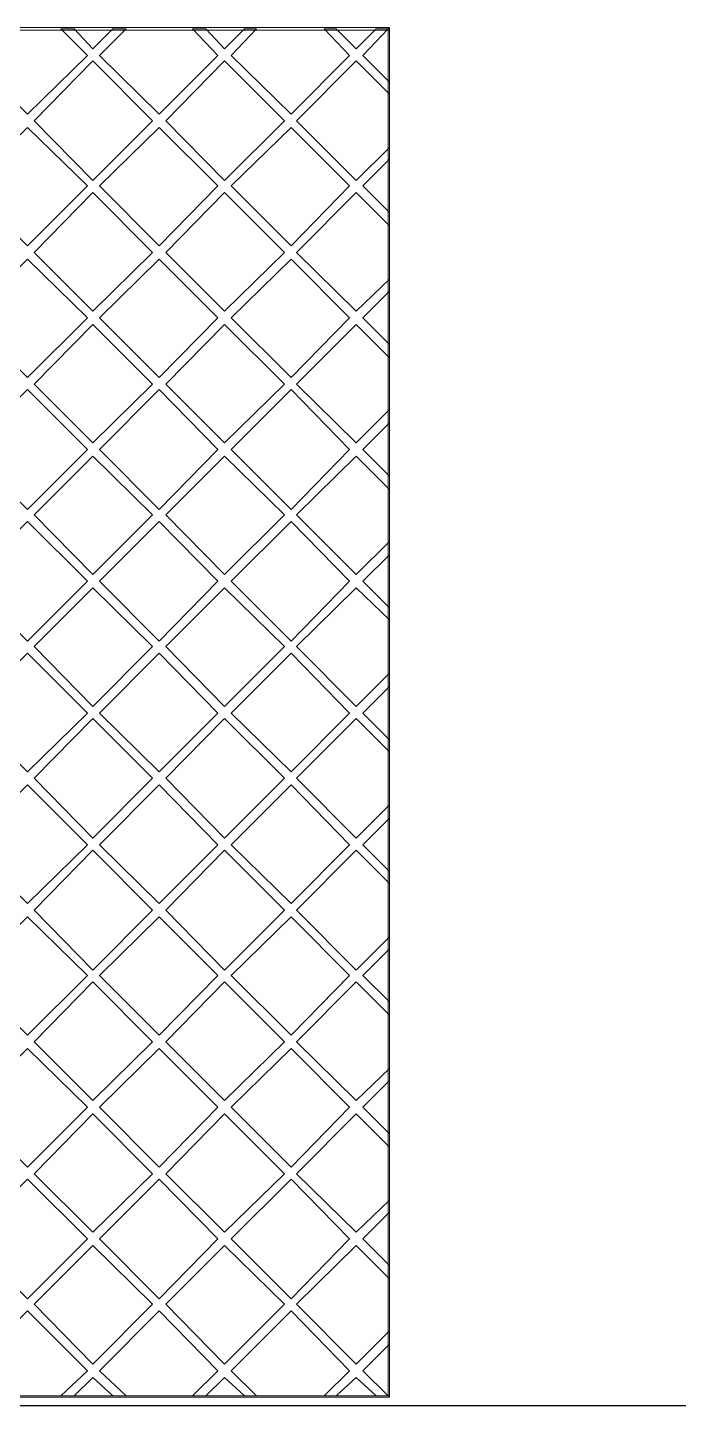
# Model space of a CAD drawing. Extents: x -66030 to 95157, y -13132 to 45879.
# Drawn here: x 2197 to 4107, y 24423 to 28466 of the extents above; entities that cross this region are included whole.
import ezdxf

# ---------------------------------------------------------------- set-up
doc = ezdxf.new("R2010")
doc.units = 0
doc.header["$LTSCALE"] = 100
doc.header["$MEASUREMENT"] = 0
doc.layers.get('0').update_dxf_attribs({"linetype": 'CONTINUOUS'})
doc.layers.add('3', color=11, linetype='CONTINUOUS')

msp = doc.modelspace()

# ---------------------------------------------------------------- linework, layer by layer
at = {"lineweight": 0}
for points in [[(-1186.1, 28461.7), (-1182.1, 28457.8), (3258.9, 28457.8), (3258.9, 28465.7), (-1182.1, 28465.7), (-1186.1, 28461.7), (-1182.1, 28465.7), (-1186.1, 28465.7), (-1186.1, 28461.7)], [(3258.9, 28465.7), (3255, 28461.7), (3255, 24450.3), (3258.9, 24450.3), (3258.9, 28461.7), (3258.9, 28465.7), (3258.9, 28461.7), (3258.9, 28465.7), (3258.9, 28465.7)], [(2216, 28192.2), (2387.9, 28368), (2563.7, 28192.2), (2387.9, 28016.5), (2216, 28192.2)], [(2602.7, 28192.2), (2774.6, 28368), (2950.4, 28192.2), (2774.6, 28016.5), (2602.7, 28192.2)], [(2020.7, 28000.8), (2196.5, 28172.7), (2372.3, 28000.8), (2196.5, 27825.1), (2020.7, 28000.8)], [(2407.4, 28000.8), (2583.2, 28172.7), (2755.1, 28000.8), (2583.2, 27825.1), (2407.4, 28000.8)], [(2794.1, 28000.8), (2969.9, 28172.7), (3141.8, 28000.8), (2969.9, 27825.1), (2794.1, 28000.8)], [(2216, 27805.5), (2387.9, 27981.3), (2563.7, 27805.5), (2387.9, 27633.7), (2216, 27805.5)], [(2602.7, 27805.5), (2774.6, 27981.3), (2950.4, 27805.5), (2774.6, 27633.7), (2602.7, 27805.5)], [(2020.7, 27614.2), (2196.5, 27786), (2372.3, 27614.2), (2196.5, 27438.4), (2020.7, 27614.2)], [(2407.4, 27614.2), (2583.2, 27786), (2755.1, 27614.2), (2583.2, 27438.4), (2407.4, 27614.2)], [(2794.1, 27614.2), (2969.9, 27786), (3141.8, 27614.2), (2969.9, 27438.4), (2794.1, 27614.2)], [(2216, 27418.9), (2387.9, 27594.6), (2563.7, 27418.9), (2387.9, 27247), (2216, 27418.9)], [(2602.7, 27418.9), (2774.6, 27594.6), (2950.4, 27418.9), (2774.6, 27247), (2602.7, 27418.9)], [(2020.7, 27227.5), (2196.5, 27403.2), (2372.3, 27227.5), (2196.5, 27051.7), (2020.7, 27227.5)], [(2407.4, 27227.5), (2583.2, 27403.2), (2755.1, 27227.5), (2583.2, 27051.7), (2407.4, 27227.5)], [(2794.1, 27227.5), (2969.9, 27403.2), (3141.8, 27227.5), (2969.9, 27051.7), (2794.1, 27227.5)], [(2216, 27036.1), (2387.9, 27207.9), (2563.7, 27036.1), (2387.9, 26860.3), (2216, 27036.1)], [(2602.7, 27036.1), (2774.6, 27207.9), (2950.4, 27036.1), (2774.6, 26860.3), (2602.7, 27036.1)], [(2020.7, 26840.8), (2196.5, 27016.5), (2372.3, 26840.8), (2196.5, 26665), (2020.7, 26840.8)], [(2407.4, 26840.8), (2583.2, 27016.5), (2755.1, 26840.8), (2583.2, 26665), (2407.4, 26840.8)], [(2794.1, 26840.8), (2969.9, 27016.5), (3141.8, 26840.8), (2969.9, 26665), (2794.1, 26840.8)], [(2216, 26649.4), (2387.9, 26821.2), (2563.7, 26649.4), (2387.9, 26473.6), (2216, 26649.4)], [(2602.7, 26649.4), (2774.6, 26821.2), (2950.4, 26649.4), (2774.6, 26473.6), (2602.7, 26649.4)], [(2020.7, 26454.1), (2196.5, 26629.8), (2372.3, 26454.1), (2196.5, 26282.2), (2020.7, 26454.1)], [(2407.4, 26454.1), (2583.2, 26629.8), (2755.1, 26454.1), (2583.2, 26282.2), (2407.4, 26454.1)], [(2794.1, 26454.1), (2969.9, 26629.8), (3141.8, 26454.1), (2969.9, 26282.2), (2794.1, 26454.1)], [(2216, 26262.7), (2387.9, 26438.5), (2563.7, 26262.7), (2387.9, 26086.9), (2216, 26262.7)], [(2602.7, 26262.7), (2774.6, 26438.5), (2950.4, 26262.7), (2774.6, 26086.9), (2602.7, 26262.7)], [(2020.7, 26067.4), (2196.5, 26243.2), (2372.3, 26067.4), (2196.5, 25895.5), (2020.7, 26067.4)], [(2407.4, 26067.4), (2583.2, 26243.2), (2755.1, 26067.4), (2583.2, 25895.5), (2407.4, 26067.4)], [(2794.1, 26067.4), (2969.9, 26243.2), (3141.8, 26067.4), (2969.9, 25895.5), (2794.1, 26067.4)], [(2216, 25876), (2387.9, 26051.8), (2563.7, 25876), (2387.9, 25700.2), (2216, 25876)], [(2602.7, 25876), (2774.6, 26051.8), (2950.4, 25876), (2774.6, 25700.2), (2602.7, 25876)], [(2020.7, 25684.6), (2196.5, 25856.5), (2372.3, 25684.6), (2196.5, 25508.8), (2020.7, 25684.6)], [(2407.4, 25684.6), (2583.2, 25856.5), (2755.1, 25684.6), (2583.2, 25508.8), (2407.4, 25684.6)], [(2794.1, 25684.6), (2969.9, 25856.5), (3141.8, 25684.6), (2969.9, 25508.8), (2794.1, 25684.6)], [(2216, 25489.3), (2387.9, 25665.1), (2563.7, 25489.3), (2387.9, 25317.4), (2216, 25489.3)], [(2602.7, 25489.3), (2774.6, 25665.1), (2950.4, 25489.3), (2774.6, 25317.4), (2602.7, 25489.3)], [(2020.7, 25297.9), (2196.5, 25469.8), (2372.3, 25297.9), (2196.5, 25122.1), (2020.7, 25297.9)], [(2407.4, 25297.9), (2583.2, 25469.8), (2755.1, 25297.9), (2583.2, 25122.1), (2407.4, 25297.9)], [(2794.1, 25297.9), (2969.9, 25469.8), (3141.8, 25297.9), (2969.9, 25122.1), (2794.1, 25297.9)], [(2216, 25102.6), (2387.9, 25278.4), (2563.7, 25102.6), (2387.9, 24930.8), (2216, 25102.6)], [(2602.7, 25102.6), (2774.6, 25278.4), (2950.4, 25102.6), (2774.6, 24930.8), (2602.7, 25102.6)], [(2020.7, 24911.2), (2196.5, 25087), (2372.3, 24911.2), (2196.5, 24735.5), (2020.7, 24911.2)], [(2407.4, 24911.2), (2583.2, 25087), (2755.1, 24911.2), (2583.2, 24735.5), (2407.4, 24911.2)], [(2794.1, 24911.2), (2969.9, 25087), (3141.8, 24911.2), (2969.9, 24735.5), (2794.1, 24911.2)], [(2216, 24719.8), (2387.9, 24891.7), (2563.7, 24719.8), (2387.9, 24544.1), (2216, 24719.8)], [(2602.7, 24719.8), (2774.6, 24891.7), (2950.4, 24719.8), (2774.6, 24544.1), (2602.7, 24719.8)], [(3258.9, 24450.3), (3258.9, 24450.3), (-1182.1, 24450.3), (-1182.1, 24446.4), (3258.9, 24446.4), (3258.9, 24450.3), (3258.9, 24446.4), (3258.9, 24446.4), (3258.9, 24450.3)]]:
    msp.add_lwpolyline(points, close=True, dxfattribs=at)
msp.add_lwpolyline([(2020.7, 24524.5), (2196.5, 24700.3), (2372.3, 24524.5), (2294.2, 24450.3), (2333.2, 24450.3), (2387.9, 24505), (2446.5, 24450.3), (2485.6, 24450.3), (2407.4, 24524.5), (2583.2, 24700.3), (2755.1, 24524.5), (2680.9, 24450.3), (2719.9, 24450.3), (2774.6, 24505), (2833.2, 24450.3), (2868.3, 24450.3), (2794.1, 24524.5), (2969.9, 24700.3), (3141.8, 24524.5), (3067.5, 24450.3), (3102.7, 24450.3), (3161.3, 24505), (3219.9, 24450.3), (3255, 24450.3), (3180.8, 24524.5), (3258.9, 24602.7), (3258.9, 24641.7), (3161.3, 24544.1), (2985.5, 24719.8), (3161.3, 24891.7), (3258.9, 24794), (3258.9, 24833.1), (3180.8, 24911.2), (3258.9, 24989.3), (3258.9, 25024.5), (3161.3, 24930.8), (2985.5, 25102.6), (3161.3, 25278.4), (3258.9, 25180.7), (3258.9, 25219.8), (3180.8, 25297.9), (3258.9, 25376), (3258.9, 25411.2), (3161.3, 25317.4), (2985.5, 25489.3), (3161.3, 25665.1), (3258.9, 25567.4), (3258.9, 25606.5), (3180.8, 25684.6), (3258.9, 25762.7), (3258.9, 25797.9), (3161.3, 25700.2), (2985.5, 25876), (3161.3, 26051.8), (3258.9, 25954.1), (3258.9, 25989.3), (3180.8, 26067.4), (3258.9, 26145.5), (3258.9, 26184.6), (3161.3, 26086.9), (2985.5, 26262.7), (3161.3, 26438.5), (3258.9, 26340.8), (3258.9, 26376), (3180.8, 26454.1), (3258.9, 26532.2), (3258.9, 26571.3), (3161.3, 26473.6), (2985.5, 26649.4), (3161.3, 26821.2), (3258.9, 26727.5), (3258.9, 26762.7), (3180.8, 26840.8), (3258.9, 26918.9), (3258.9, 26958), (3161.3, 26860.3), (2985.5, 27036.1), (3161.3, 27207.9), (3258.9, 27110.3), (3258.9, 27149.3), (3180.8, 27227.5), (3258.9, 27305.6), (3258.9, 27344.6), (3161.3, 27247), (2985.5, 27418.9), (3161.3, 27594.6), (3258.9, 27497), (3258.9, 27536), (3180.8, 27614.2), (3258.9, 27692.3), (3258.9, 27727.4), (3161.3, 27633.7), (2985.5, 27805.5), (3161.3, 27981.3), (3258.9, 27883.7), (3258.9, 27922.7), (3180.8, 28000.8), (3258.9, 28079), (3258.9, 28114.1), (3161.3, 28016.5), (2985.5, 28192.2), (3161.3, 28368), (3258.9, 28270.4), (3258.9, 28305.5), (3180.8, 28383.6), (3255, 28461.7), (3255, 28461.7), (3219.9, 28461.7), (3161.3, 28403.2), (3102.7, 28461.7), (3067.5, 28461.7), (3141.8, 28383.6), (2969.9, 28211.8), (2794.1, 28383.6), (2868.3, 28461.7), (2833.2, 28461.7), (2774.6, 28403.2), (2719.9, 28461.7), (2680.9, 28461.7), (2755.1, 28383.6), (2583.2, 28211.8), (2407.4, 28383.6), (2485.6, 28461.7), (2446.5, 28461.7), (2387.9, 28403.2), (2333.2, 28461.7), (2294.2, 28461.7), (2372.3, 28383.6), (2196.5, 28211.8), (2020.7, 28383.6)], dxfattribs=at)
at = {"layer": '3'}
msp.add_line((-66009.4, 24422.6), (95156.9, 24422.6), dxfattribs=at)

doc.saveas('drawing.dxf')
